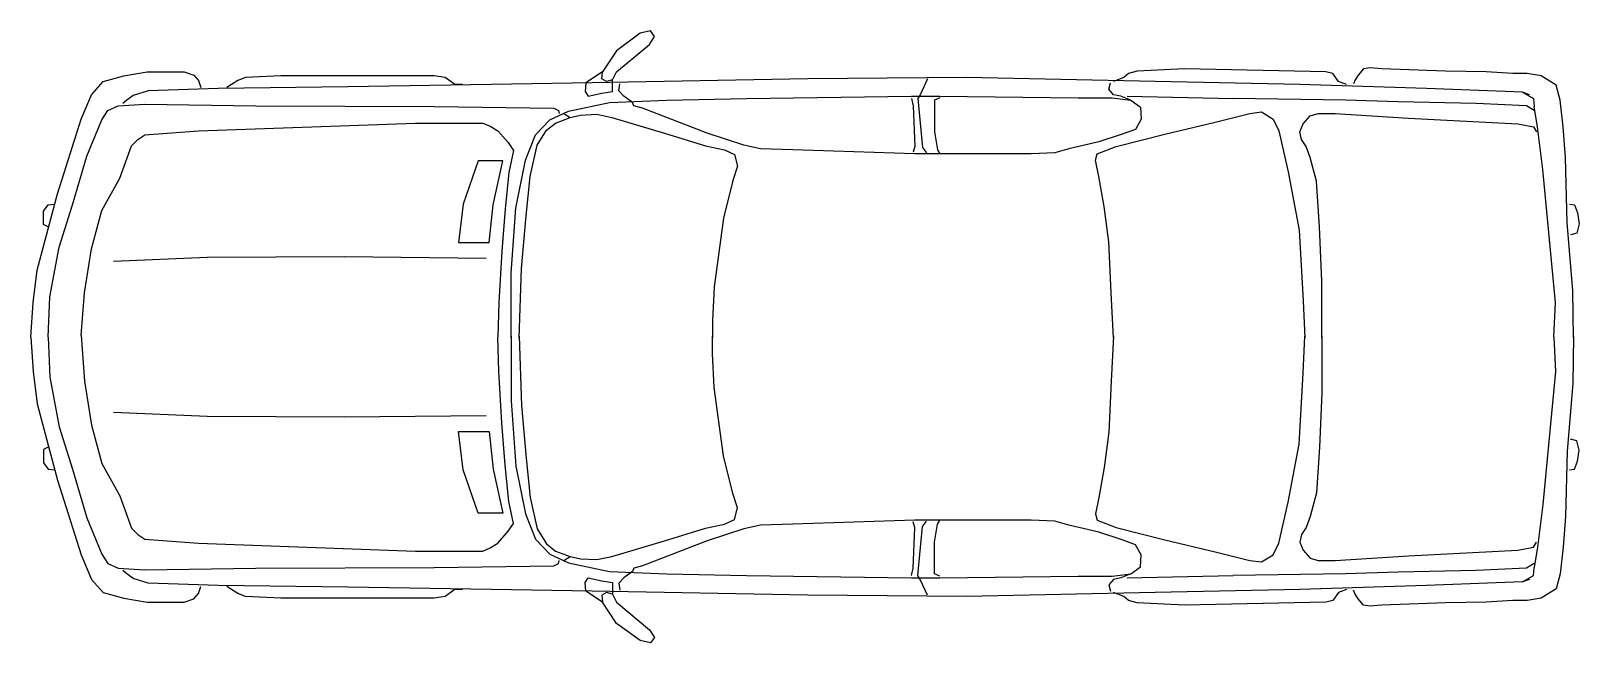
# Model space of a CAD drawing. Extents: x -660 to -476, y -419 to -346.
import ezdxf

# ---------------------------------------------------------------- set-up
doc = ezdxf.new("R2010")
doc.units = 0
doc.header["$LTSCALE"] = 0.5
doc.header["$MEASUREMENT"] = 0
doc.layers.get('0').update_dxf_attribs({"linetype": 'CONTINUOUS'})

msp = doc.modelspace()

# ---------------------------------------------------------------- linework, layer by layer
for p, q in [((-587.76, -346.59), (-590.56, -348.65)), ((-586.55, -346.31), (-587.76, -346.59)), ((-586.64, -347.9), (-586.08, -346.97)), ((-586.08, -346.97), (-586.55, -346.31)), ((-590.56, -348.65), (-592.24, -351.17)), ((-590.56, -351.17), (-586.64, -347.9)), ((-523.19, -350.79), (-528.79, -351.07)), ((-506.41, -351.17), (-523.19, -350.79)), ((-501.93, -350.79), (-502.58, -351.54)), ((-501.18, -350.7), (-501.93, -350.79)), ((-499.78, -350.79), (-501.18, -350.7)), ((-492.23, -351.07), (-499.78, -350.79)), ((-652.87, -353.87), (-651.47, -352.29)), ((-651.47, -352.29), (-649.04, -351.63)), ((-649.04, -351.63), (-646.24, -351.17)), ((-646.24, -351.17), (-641.86, -351.17)), ((-641.86, -351.17), (-640.74, -351.54)), ((-640.74, -351.54), (-640.18, -352.19)), ((-640.18, -352.19), (-639.9, -353.03)), ((-635.52, -352.19), (-636.26, -352.66)), ((-634.58, -351.82), (-635.52, -352.19)), ((-630.39, -351.63), (-634.58, -351.82)), ((-622.09, -351.63), (-630.39, -351.63)), ((-612.2, -351.63), (-622.09, -351.63)), ((-610.89, -351.82), (-612.2, -351.63)), ((-609.77, -352.66), (-610.89, -351.82)), ((-593.45, -352.47), (-605.39, -352.66)), ((-594.2, -352.47), (-594.29, -353.5)), ((-592.24, -351.17), (-594.2, -352.47)), ((-567.89, -352.01), (-593.45, -352.47)), ((-592.33, -352.01), (-592.24, -351.17)), ((-591.77, -352.29), (-592.33, -352.01)), ((-591.03, -352.1), (-591.77, -352.29)), ((-591.03, -352.1), (-590.56, -351.17)), ((-591.03, -353.5), (-591.03, -352.1)), ((-590.28, -353.41), (-590.19, -352.57)), ((-549.03, -351.82), (-567.89, -352.01)), ((-553.69, -352.01), (-554.53, -353.87)), ((-526.65, -352.29), (-549.03, -351.82)), ((-532.15, -353.22), (-531.96, -352.47)), ((-530.38, -351.82), (-531.59, -352.29)), ((-529.82, -351.35), (-530.38, -351.82)), ((-528.79, -351.07), (-529.82, -351.35)), ((-509.48, -352.66), (-526.65, -352.29)), ((-505.57, -351.35), (-506.41, -351.17)), ((-504.91, -352.29), (-505.57, -351.35)), ((-503.98, -352.66), (-504.91, -352.29)), ((-502.95, -352.1), (-503.14, -352.57)), ((-502.58, -351.54), (-502.95, -352.1)), ((-487.38, -351.17), (-492.23, -351.07)), ((-484.21, -351.35), (-487.38, -351.17)), ((-482.53, -351.35), (-484.21, -351.35)), ((-480.85, -351.63), (-482.53, -351.35)), ((-479.08, -352.75), (-480.85, -351.63)), ((-654.08, -356.76), (-652.87, -353.87)), ((-647.92, -353.97), (-648.67, -354.53)), ((-646.15, -353.41), (-647.92, -353.97)), ((-637.85, -353.13), (-646.15, -353.41)), ((-622.46, -352.94), (-637.85, -353.13)), ((-636.26, -352.66), (-636.82, -353.03)), ((-605.39, -352.66), (-622.46, -352.94)), ((-608.84, -352.66), (-609.77, -352.66)), ((-594.29, -353.5), (-593.92, -354.06)), ((-593.92, -354.06), (-592.33, -353.69)), ((-592.33, -353.69), (-591.03, -353.5)), ((-589.72, -354.06), (-590.28, -353.41)), ((-588.69, -354.81), (-589.72, -354.06)), ((-584.59, -354.53), (-575.17, -354.34)), ((-575.17, -354.34), (-555.56, -354.06)), ((-555.56, -354.06), (-552.2, -354.06)), ((-555.56, -354.34), (-555.37, -355.18)), ((-554.53, -353.87), (-554.81, -354.34)), ((-554.81, -354.34), (-554.25, -360.12)), ((-552.2, -354.25), (-552.85, -354.53)), ((-552.2, -354.06), (-535.79, -354.25)), ((-535.79, -354.25), (-531.78, -354.25)), ((-531.59, -353.87), (-532.15, -353.22)), ((-531.78, -354.25), (-529.54, -354.53)), ((-530.75, -354.06), (-531.59, -353.87)), ((-529.54, -354.53), (-530.75, -354.06)), ((-530, -354.06), (-517.41, -354.34)), ((-504.07, -354.53), (-517.41, -354.34)), ((-494.47, -353.13), (-509.48, -352.66)), ((-483.09, -353.59), (-494.47, -353.13)), ((-482.25, -353.87), (-483.09, -353.59)), ((-483.09, -353.59), (-481.78, -354.34)), ((-481.78, -354.34), (-481.69, -355.27)), ((-478.61, -354.53), (-479.08, -352.75)), ((-651.65, -356.86), (-650.91, -355.74)), ((-650.91, -355.74), (-649.69, -355.18)), ((-649.69, -355.18), (-646.52, -354.99)), ((-648.67, -354.53), (-649.13, -354.9)), ((-646.52, -354.99), (-633.37, -355.18)), ((-633.37, -355.18), (-612.2, -355.27)), ((-612.2, -355.27), (-598.02, -355.46)), ((-598.49, -356.86), (-596.25, -355.83)), ((-598.02, -355.46), (-597.46, -355.74)), ((-597.46, -355.74), (-597.37, -356.11)), ((-596.81, -356.11), (-596.06, -356.58)), ((-596.25, -355.83), (-591.4, -354.81)), ((-596.06, -356.58), (-594.85, -356.3)), ((-594.85, -356.3), (-592.89, -356.2)), ((-592.89, -356.2), (-591.12, -356.58)), ((-591.4, -354.81), (-584.59, -354.53)), ((-588.51, -355.18), (-588.69, -354.81)), ((-587.48, -355.46), (-588.51, -355.18)), ((-579.83, -358.44), (-587.48, -355.46)), ((-555.37, -355.18), (-555.19, -360.03)), ((-552.85, -354.53), (-552.85, -358.26)), ((-529.54, -354.53), (-528.42, -355.36)), ((-528.42, -355.36), (-528.32, -356.76)), ((-519.56, -357.14), (-515.45, -356.11)), ((-515.45, -356.11), (-514.05, -355.92)), ((-514.05, -355.92), (-512.65, -356.76)), ((-508.27, -356.39), (-507.34, -356.11)), ((-507.34, -356.11), (-505.29, -356.11)), ((-505.29, -356.11), (-496.61, -356.67)), ((-497.82, -354.71), (-504.07, -354.53)), ((-488.59, -354.9), (-497.82, -354.71)), ((-482.62, -355.18), (-488.59, -354.9)), ((-481.69, -355.74), (-482.62, -355.18)), ((-481.32, -357.7), (-481.69, -355.27)), ((-478.24, -357.7), (-478.61, -354.53)), ((-656.88, -365.63), (-654.08, -356.76)), ((-653.42, -361.15), (-651.65, -356.86)), ((-646.52, -358.63), (-640.18, -358.16)), ((-640.18, -358.16), (-614.44, -357.23)), ((-614.44, -357.23), (-606.42, -357.23)), ((-606.42, -357.23), (-605.58, -357.6)), ((-605.58, -357.6), (-604.64, -358.16)), ((-604.64, -358.16), (-603.43, -359.56)), ((-600.17, -358.63), (-598.49, -356.86)), ((-599.98, -359.84), (-598.86, -358.07)), ((-598.86, -358.07), (-597.83, -357.23)), ((-597.83, -357.23), (-596.06, -356.58)), ((-591.12, -356.58), (-584.87, -358.44)), ((-528.98, -357.98), (-530.56, -358.54)), ((-528.32, -356.76), (-528.98, -357.98)), ((-525.53, -358.54), (-519.56, -357.14)), ((-512.65, -356.76), (-512, -358.16)), ((-512, -358.16), (-510.88, -363.02)), ((-509.48, -358.26), (-509.11, -357.32)), ((-509.11, -357.32), (-508.27, -356.39)), ((-496.61, -356.67), (-483.65, -357.32)), ((-483.65, -357.32), (-481.78, -357.7)), ((-481.78, -357.7), (-481.41, -358.26)), ((-480.66, -362.74), (-481.32, -357.7)), ((-477.96, -361.34), (-478.24, -357.7)), ((-649.51, -363.76), (-648.11, -359.94)), ((-648.11, -359.94), (-647.36, -359.19)), ((-647.36, -359.19), (-646.52, -358.63)), ((-603.43, -359.56), (-602.78, -360.5)), ((-601.38, -361.62), (-600.17, -358.63)), ((-600.82, -363.58), (-599.98, -359.84)), ((-584.87, -358.44), (-580.02, -359.94)), ((-580.02, -359.94), (-577.78, -360.4)), ((-575.45, -359.84), (-579.83, -358.44)), ((-573.49, -360.31), (-575.45, -359.84)), ((-552.85, -358.26), (-552.48, -360.4)), ((-533.36, -359.47), (-536.91, -360.31)), ((-530.56, -358.54), (-533.36, -359.47)), ((-531.31, -360.03), (-525.53, -358.54)), ((-509.3, -359.19), (-509.48, -358.26)), ((-508.74, -360.03), (-509.3, -359.19)), ((-655.1, -366.93), (-653.42, -361.15)), ((-606.98, -361.71), (-608.75, -366.84)), ((-604.08, -361.71), (-606.98, -361.71)), ((-605.2, -366.93), (-604.08, -361.71)), ((-602.78, -360.5), (-603.34, -363.11)), ((-602.5, -367.31), (-601.38, -361.62)), ((-577.78, -360.4), (-576.57, -360.96)), ((-576.57, -360.96), (-576.2, -362.36)), ((-569.67, -360.4), (-573.49, -360.31)), ((-555.19, -360.87), (-569.67, -360.4)), ((-555.28, -360.4), (-555.37, -360.68)), ((-555.19, -360.03), (-555.28, -360.4)), ((-546.42, -360.87), (-555.19, -360.87)), ((-554.25, -360.12), (-553.79, -360.78)), ((-552.48, -360.4), (-552.2, -360.87)), ((-541.38, -360.87), (-546.42, -360.87)), ((-538.58, -360.78), (-541.38, -360.87)), ((-536.91, -360.31), (-538.58, -360.78)), ((-533.73, -361.62), (-533.55, -360.87)), ((-533.36, -363.58), (-533.73, -361.62)), ((-533.55, -360.87), (-531.31, -360.03)), ((-508.27, -361.34), (-508.74, -360.03)), ((-507.53, -364.14), (-508.27, -361.34)), ((-477.77, -369.08), (-477.96, -361.34)), ((-603.34, -363.11), (-603.8, -367.4)), ((-601.29, -368.24), (-600.82, -363.58)), ((-576.2, -362.36), (-576.76, -364.04)), ((-532.71, -367.12), (-533.36, -363.58)), ((-510.88, -363.02), (-509.58, -369.92)), ((-479.17, -378.5), (-480.66, -362.74)), ((-651.65, -367.59), (-649.51, -363.76)), ((-576.76, -364.04), (-577.87, -368.52)), ((-507.15, -369.55), (-507.53, -364.14)), ((-659.3, -374.68), (-656.88, -365.63)), ((-658.55, -367.68), (-657.99, -366.93)), ((-657.99, -366.93), (-657.25, -366.84)), ((-656.69, -371.97), (-655.1, -366.93)), ((-608.75, -366.84), (-609.31, -371.41)), ((-605.67, -371.41), (-605.2, -366.93)), ((-603.06, -375.05), (-602.5, -367.31)), ((-532.15, -371.32), (-532.71, -367.12)), ((-477.49, -366.84), (-476.93, -366.93)), ((-476.93, -366.93), (-476.56, -367.87)), ((-658.55, -368.33), (-658.55, -367.68)), ((-658.55, -369.27), (-658.55, -368.33)), ((-652.87, -372.16), (-651.65, -367.59)), ((-603.8, -367.4), (-604.18, -372.44)), ((-601.85, -374.49), (-601.29, -368.24)), ((-577.87, -368.52), (-578.99, -376.64)), ((-477.12, -377.1), (-477.77, -369.08)), ((-476.37, -369.17), (-476.65, -370.29)), ((-476.56, -367.87), (-476.37, -369.17)), ((-657.99, -369.55), (-658.55, -369.27)), ((-509.58, -369.92), (-509.11, -378.32)), ((-506.87, -375.98), (-507.15, -369.55)), ((-476.65, -370.29), (-477.4, -370.48)), ((-657.81, -377.85), (-656.69, -371.97)), ((-653.7, -377.38), (-652.87, -372.16)), ((-609.31, -371.41), (-605.67, -371.41)), ((-604.18, -372.44), (-604.55, -378.5)), ((-531.87, -377.38), (-532.15, -371.32)), ((-659.77, -378.5), (-659.3, -374.68)), ((-639.15, -373.19), (-650.25, -373.65)), ((-622.83, -373.09), (-639.15, -373.19)), ((-606.04, -373.28), (-622.83, -373.09)), ((-602.13, -382.7), (-601.85, -374.49)), ((-603.06, -382.7), (-603.06, -375.05)), ((-506.87, -382.7), (-506.87, -375.98)), ((-657.99, -382.61), (-657.81, -377.85)), ((-654.08, -382.42), (-653.7, -377.38)), ((-578.99, -376.64), (-579.18, -380.65)), ((-531.59, -382.7), (-531.87, -377.38)), ((-509.11, -378.32), (-508.92, -382.7)), ((-477.03, -382.7), (-477.12, -377.1)), ((-660.05, -382.61), (-659.77, -378.5)), ((-604.55, -378.5), (-604.64, -382.61)), ((-479.36, -382.61), (-479.17, -378.5)), ((-579.18, -380.65), (-579.18, -382.7)), ((-660.05, -382.61), (-659.77, -386.71)), ((-657.99, -382.61), (-657.81, -387.37)), ((-654.08, -382.42), (-653.7, -387.83)), ((-604.55, -386.71), (-604.64, -382.61)), ((-603.06, -382.52), (-603.06, -390.17)), ((-602.13, -382.52), (-601.85, -390.73)), ((-579.18, -384.57), (-579.18, -382.52)), ((-531.59, -382.52), (-531.87, -387.83)), ((-509.11, -386.9), (-508.92, -382.52)), ((-506.87, -382.52), (-506.87, -389.23)), ((-479.36, -382.61), (-479.17, -386.71)), ((-477.03, -382.52), (-477.12, -388.11)), ((-578.99, -388.58), (-579.18, -384.57)), ((-659.77, -386.71), (-659.3, -390.54)), ((-657.81, -387.37), (-656.69, -393.25)), ((-604.18, -392.78), (-604.55, -386.71)), ((-509.58, -395.3), (-509.11, -386.9)), ((-479.17, -386.71), (-480.66, -402.48)), ((-653.7, -387.83), (-652.87, -393.06)), ((-577.87, -396.7), (-578.99, -388.58)), ((-531.87, -387.83), (-532.15, -393.9)), ((-506.87, -389.23), (-507.15, -395.67)), ((-477.12, -388.11), (-477.77, -396.14)), ((-659.3, -390.54), (-656.88, -399.59)), ((-603.06, -390.17), (-602.5, -397.91)), ((-601.85, -390.73), (-601.29, -396.98)), ((-652.87, -393.06), (-651.65, -397.63)), ((-639.15, -392.03), (-650.25, -391.57)), ((-622.83, -392.13), (-639.15, -392.03)), ((-606.04, -391.94), (-622.83, -392.13)), ((-603.8, -397.82), (-604.18, -392.78)), ((-656.69, -393.25), (-655.1, -398.28)), ((-609.31, -393.81), (-605.67, -393.81)), ((-608.75, -398.38), (-609.31, -393.81)), ((-605.67, -393.81), (-605.2, -398.28)), ((-532.15, -393.9), (-532.71, -398.1)), ((-476.65, -394.92), (-477.4, -394.74)), ((-657.99, -395.67), (-658.55, -395.95)), ((-658.55, -395.95), (-658.55, -396.88)), ((-576.76, -401.18), (-577.87, -396.7)), ((-510.88, -402.2), (-509.58, -395.3)), ((-507.15, -395.67), (-507.53, -401.08)), ((-477.77, -396.14), (-477.96, -403.88)), ((-476.37, -396.04), (-476.65, -394.92)), ((-476.56, -397.35), (-476.37, -396.04)), ((-658.55, -396.88), (-658.55, -397.54)), ((-658.55, -397.54), (-657.99, -398.28)), ((-657.99, -398.28), (-657.25, -398.38)), ((-655.1, -398.28), (-653.42, -404.07)), ((-651.65, -397.63), (-649.51, -401.46)), ((-606.98, -403.51), (-608.75, -398.38)), ((-605.2, -398.28), (-604.08, -403.51)), ((-603.34, -402.11), (-603.8, -397.82)), ((-602.5, -397.91), (-601.38, -403.6)), ((-601.29, -396.98), (-600.82, -401.64)), ((-532.71, -398.1), (-533.36, -401.64)), ((-477.49, -398.38), (-476.93, -398.28)), ((-476.93, -398.28), (-476.56, -397.35)), ((-656.88, -399.59), (-654.08, -408.45)), ((-649.51, -401.46), (-648.11, -405.28)), ((-602.78, -404.72), (-603.34, -402.11)), ((-600.82, -401.64), (-599.98, -405.37)), ((-576.2, -402.86), (-576.76, -401.18)), ((-533.36, -401.64), (-533.73, -403.6)), ((-512, -407.05), (-510.88, -402.2)), ((-507.53, -401.08), (-508.27, -403.88)), ((-653.42, -404.07), (-651.65, -408.36)), ((-604.08, -403.51), (-606.98, -403.51)), ((-601.38, -403.6), (-600.17, -406.59)), ((-576.57, -404.26), (-576.2, -402.86)), ((-533.73, -403.6), (-533.55, -404.35)), ((-508.27, -403.88), (-508.74, -405.19)), ((-480.66, -402.48), (-481.32, -407.52)), ((-477.96, -403.88), (-478.24, -407.52)), ((-648.11, -405.28), (-647.36, -406.03)), ((-604.64, -407.05), (-603.43, -405.65)), ((-603.43, -405.65), (-602.78, -404.72)), ((-599.98, -405.37), (-598.86, -407.15)), ((-584.87, -406.77), (-580.02, -405.28)), ((-580.02, -405.28), (-577.78, -404.81)), ((-575.45, -405.37), (-579.83, -406.77)), ((-577.78, -404.81), (-576.57, -404.26)), ((-573.49, -404.91), (-575.45, -405.37)), ((-569.67, -404.81), (-573.49, -404.91)), ((-555.19, -404.35), (-569.67, -404.81)), ((-555.28, -404.81), (-555.37, -404.53)), ((-555.37, -410.04), (-555.19, -405.19)), ((-555.19, -405.19), (-555.28, -404.81)), ((-546.42, -404.35), (-555.19, -404.35)), ((-554.81, -410.88), (-554.25, -405.09)), ((-554.25, -405.09), (-553.79, -404.44)), ((-552.85, -406.96), (-552.48, -404.81)), ((-552.48, -404.81), (-552.2, -404.35)), ((-541.38, -404.35), (-546.42, -404.35)), ((-538.58, -404.44), (-541.38, -404.35)), ((-536.91, -404.91), (-538.58, -404.44)), ((-533.36, -405.75), (-536.91, -404.91)), ((-533.55, -404.35), (-531.31, -405.19)), ((-530.56, -406.68), (-533.36, -405.75)), ((-531.31, -405.19), (-525.53, -406.68)), ((-508.74, -405.19), (-509.3, -406.03)), ((-647.36, -406.03), (-646.52, -406.59)), ((-646.52, -406.59), (-640.18, -407.05)), ((-640.18, -407.05), (-614.44, -407.99)), ((-606.42, -407.99), (-605.58, -407.61)), ((-605.58, -407.61), (-604.64, -407.05)), ((-600.17, -406.59), (-598.49, -408.36)), ((-598.86, -407.15), (-597.83, -407.99)), ((-591.12, -408.64), (-584.87, -406.77)), ((-579.83, -406.77), (-587.48, -409.76)), ((-552.85, -410.69), (-552.85, -406.96)), ((-528.98, -407.24), (-530.56, -406.68)), ((-528.32, -408.45), (-528.98, -407.24)), ((-525.53, -406.68), (-519.56, -408.08)), ((-512.65, -408.45), (-512, -407.05)), ((-509.3, -406.03), (-509.48, -406.96)), ((-509.48, -406.96), (-509.11, -407.89)), ((-483.65, -407.89), (-481.78, -407.52)), ((-481.78, -407.52), (-481.41, -406.96)), ((-481.32, -407.52), (-481.69, -409.95)), ((-478.24, -407.52), (-478.61, -410.69)), ((-654.08, -408.45), (-652.87, -411.35)), ((-651.65, -408.36), (-650.91, -409.48)), ((-650.91, -409.48), (-649.69, -410.04)), ((-614.44, -407.99), (-606.42, -407.99)), ((-598.49, -408.36), (-596.25, -409.39)), ((-598.02, -409.76), (-597.46, -409.48)), ((-597.83, -407.99), (-596.06, -408.64)), ((-597.46, -409.48), (-597.37, -409.11)), ((-596.81, -409.11), (-596.06, -408.64)), ((-596.25, -409.39), (-591.4, -410.41)), ((-596.06, -408.64), (-594.85, -408.92)), ((-594.85, -408.92), (-592.89, -409.01)), ((-592.89, -409.01), (-591.12, -408.64)), ((-528.42, -409.85), (-528.32, -408.45)), ((-519.56, -408.08), (-515.45, -409.11)), ((-515.45, -409.11), (-514.05, -409.29)), ((-514.05, -409.29), (-512.65, -408.45)), ((-509.11, -407.89), (-508.27, -408.83)), ((-508.27, -408.83), (-507.34, -409.11)), ((-507.34, -409.11), (-505.29, -409.11)), ((-505.29, -409.11), (-496.61, -408.55)), ((-496.61, -408.55), (-483.65, -407.89)), ((-481.69, -409.48), (-482.62, -410.04)), ((-652.87, -411.35), (-651.47, -412.93)), ((-649.69, -410.04), (-646.52, -410.23)), ((-648.67, -410.69), (-649.13, -410.32)), ((-647.92, -411.25), (-648.67, -410.69)), ((-646.15, -411.81), (-647.92, -411.25)), ((-646.52, -410.23), (-633.37, -410.04)), ((-633.37, -410.04), (-612.2, -409.95)), ((-612.2, -409.95), (-598.02, -409.76)), ((-594.29, -411.72), (-593.92, -411.16)), ((-593.92, -411.16), (-592.33, -411.53)), ((-591.4, -410.41), (-584.59, -410.69)), ((-589.72, -411.16), (-590.28, -411.81)), ((-588.69, -410.41), (-589.72, -411.16)), ((-588.51, -410.04), (-588.69, -410.41)), ((-587.48, -409.76), (-588.51, -410.04)), ((-584.59, -410.69), (-575.17, -410.88)), ((-575.17, -410.88), (-555.56, -411.16)), ((-555.56, -410.88), (-555.37, -410.04)), ((-555.56, -411.16), (-552.2, -411.16)), ((-554.53, -411.35), (-554.81, -410.88)), ((-553.69, -413.21), (-554.53, -411.35)), ((-552.2, -410.97), (-552.85, -410.69)), ((-552.2, -411.16), (-535.79, -410.97)), ((-535.79, -410.97), (-531.78, -410.97)), ((-531.59, -411.35), (-532.15, -412)), ((-531.78, -410.97), (-529.54, -410.69)), ((-530.75, -411.16), (-531.59, -411.35)), ((-529.54, -410.69), (-530.75, -411.16)), ((-530, -411.16), (-517.41, -410.88)), ((-529.54, -410.69), (-528.42, -409.85)), ((-504.07, -410.69), (-517.41, -410.88)), ((-497.82, -410.51), (-504.07, -410.69)), ((-488.59, -410.32), (-497.82, -410.51)), ((-482.62, -410.04), (-488.59, -410.32)), ((-483.09, -411.63), (-481.78, -410.88)), ((-482.25, -411.35), (-483.09, -411.63)), ((-481.78, -410.88), (-481.69, -409.95)), ((-478.61, -410.69), (-479.08, -412.47)), ((-651.47, -412.93), (-649.04, -413.59)), ((-637.85, -412.09), (-646.15, -411.81)), ((-640.74, -413.68), (-640.18, -413.03)), ((-640.18, -413.03), (-639.9, -412.19)), ((-622.46, -412.28), (-637.85, -412.09)), ((-636.26, -412.56), (-636.82, -412.19)), ((-635.52, -413.03), (-636.26, -412.56)), ((-634.58, -413.4), (-635.52, -413.03)), ((-605.39, -412.56), (-622.46, -412.28)), ((-609.77, -412.56), (-610.89, -413.4)), ((-608.84, -412.56), (-609.77, -412.56)), ((-593.45, -412.75), (-605.39, -412.56)), ((-594.2, -412.75), (-594.29, -411.72)), ((-592.24, -414.05), (-594.2, -412.75)), ((-567.89, -413.21), (-593.45, -412.75)), ((-592.33, -411.53), (-591.03, -411.72)), ((-591.77, -412.93), (-592.33, -413.21)), ((-592.33, -413.21), (-592.24, -414.05)), ((-591.03, -413.12), (-591.77, -412.93)), ((-591.03, -411.72), (-591.03, -413.12)), ((-591.03, -413.12), (-590.56, -414.05)), ((-590.28, -411.81), (-590.19, -412.65)), ((-549.03, -413.4), (-567.89, -413.21)), ((-526.65, -412.93), (-549.03, -413.4)), ((-532.15, -412), (-531.96, -412.75)), ((-530.38, -413.4), (-531.59, -412.93)), ((-509.48, -412.56), (-526.65, -412.93)), ((-494.47, -412.09), (-509.48, -412.56)), ((-504.91, -412.93), (-505.57, -413.87)), ((-503.98, -412.56), (-504.91, -412.93)), ((-502.95, -413.12), (-503.14, -412.65)), ((-502.58, -413.68), (-502.95, -413.12)), ((-483.09, -411.63), (-494.47, -412.09)), ((-479.08, -412.47), (-480.85, -413.59)), ((-649.04, -413.59), (-646.24, -414.05)), ((-646.24, -414.05), (-641.86, -414.05)), ((-641.86, -414.05), (-640.74, -413.68)), ((-630.39, -413.59), (-634.58, -413.4)), ((-622.09, -413.59), (-630.39, -413.59)), ((-612.2, -413.59), (-622.09, -413.59)), ((-610.89, -413.4), (-612.2, -413.59)), ((-590.56, -416.57), (-592.24, -414.05)), ((-590.56, -414.05), (-586.64, -417.32)), ((-529.82, -413.87), (-530.38, -413.4)), ((-528.79, -414.14), (-529.82, -413.87)), ((-523.19, -414.42), (-528.79, -414.14)), ((-506.41, -414.05), (-523.19, -414.42)), ((-505.57, -413.87), (-506.41, -414.05)), ((-501.93, -414.42), (-502.58, -413.68)), ((-501.18, -414.52), (-501.93, -414.42)), ((-499.78, -414.42), (-501.18, -414.52)), ((-492.23, -414.14), (-499.78, -414.42)), ((-487.38, -414.05), (-492.23, -414.14)), ((-484.21, -413.87), (-487.38, -414.05)), ((-482.53, -413.87), (-484.21, -413.87)), ((-480.85, -413.59), (-482.53, -413.87)), ((-587.76, -418.62), (-590.56, -416.57)), ((-586.55, -418.9), (-587.76, -418.62)), ((-586.64, -417.32), (-586.08, -418.25)), ((-586.08, -418.25), (-586.55, -418.9))]:
    msp.add_line(p, q)

doc.saveas('drawing.dxf')
